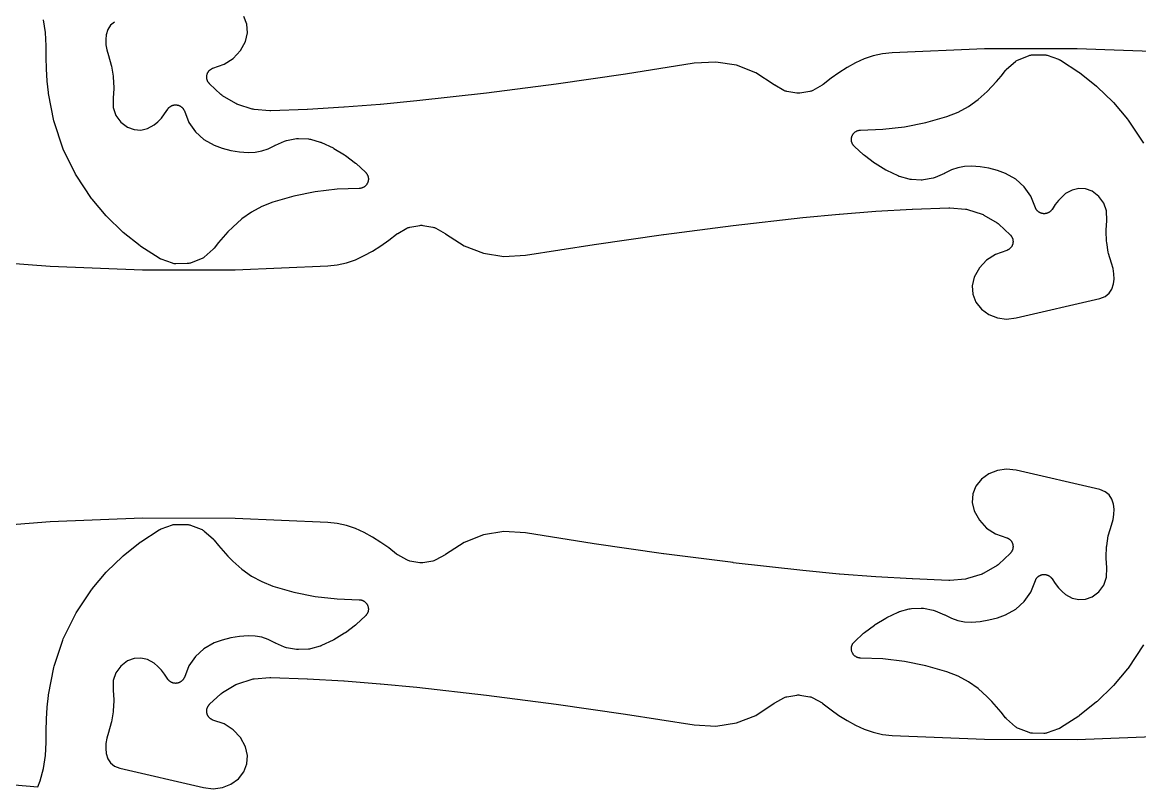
# Model space of a CAD drawing. Header units: metres. Extents: x 0 to 3000, y 0 to 1200.
# Drawn here: x 2252.7 to 2490.6, y 188.2 to 351.4 of the extents above; entities that cross this region are included whole.
import ezdxf

# ---------------------------------------------------------------- set-up
doc = ezdxf.new("R2010")
doc.units = ezdxf.units.M

msp = doc.modelspace()

# ---------------------------------------------------------------- linework, layer by layer
at = {"color": 1}
for points in [[(2497.05, 345.05), (2477.34, 345.81), (2457.61, 345.78), (2437.92, 344.95), (2435.88, 344.72), (2433.92, 344.28), (2432.01, 343.64), (2430.16, 342.79), (2428.38, 341.79), (2426.63, 340.69), (2424.93, 339.51), (2423.26, 338.2), (2423.22, 338.17), (2423.18, 338.14), (2423.14, 338.12), (2423.1, 338.09), (2423.06, 338.06), (2423.02, 338.04), (2421.09, 336.94), (2420.93, 336.87), (2420.77, 336.8), (2420.61, 336.75), (2420.44, 336.71), (2418.32, 336.35), (2418.09, 336.32), (2417.87, 336.32), (2417.64, 336.35), (2415.52, 336.71), (2415.35, 336.75), (2415.18, 336.8), (2415.02, 336.87), (2414.87, 336.94), (2412.94, 338.04), (2412.88, 338.07), (2412.83, 338.11), (2408.91, 340.68), (2404.78, 342.28), (2400.41, 342.97), (2395.82, 342.7), (2381.2, 340.38), (2381.17, 340.38), (2366.41, 338.26), (2366.38, 338.26), (2351.6, 336.37), (2351.57, 336.36), (2336.75, 334.69), (2336.74, 334.69), (2336.72, 334.68), (2329, 333.94), (2328.96, 333.94), (2321.23, 333.34), (2321.19, 333.34), (2313.45, 332.89), (2313.41, 332.89), (2305.67, 332.59), (2305.64, 332.59), (2305.62, 332.59), (2305.54, 332.59), (2305.47, 332.59), (2305.44, 332.6), (2305.42, 332.6), (2302.13, 332.87), (2301.91, 332.9), (2301.69, 332.96), (2298.59, 333.95), (2298.38, 334.03), (2298.18, 334.13), (2295.38, 335.79), (2295.19, 335.91), (2295.02, 336.06), (2292.62, 338.32), (2292.56, 338.38), (2292.5, 338.44), (2292.49, 338.45), (2292.48, 338.47), (2292.43, 338.53), (2292.38, 338.6), (2292.37, 338.61), (2292.36, 338.62), (2292.32, 338.69), (2292.27, 338.76), (2292.27, 338.77), (2292.26, 338.78), (2292.22, 338.86), (2292.18, 338.93), (2292.18, 338.95), (2292.17, 338.96), (2292.14, 339.04), (2292.11, 339.11), (2292.1, 339.13), (2292.1, 339.14), (2292.08, 339.22), (2292.05, 339.3), (2292.05, 339.32), (2292.04, 339.33), (2292.03, 339.41), (2292.01, 339.5), (2292.01, 339.51), (2292.01, 339.52), (2292, 339.61), (2292, 339.69), (2292, 339.71), (2292, 339.72), (2292, 339.8), (2292, 339.89), (2292, 339.9), (2292, 339.92), (2292.01, 340), (2292.02, 340.08), (2292.02, 340.1), (2292.02, 340.11), (2292.04, 340.19), (2292.06, 340.28), (2292.06, 340.29), (2292.07, 340.3), (2292.09, 340.38), (2292.12, 340.46), (2292.12, 340.48), (2292.13, 340.49), (2292.16, 340.57), (2292.19, 340.64), (2292.2, 340.66), (2292.21, 340.67), (2292.25, 340.74), (2292.29, 340.82), (2292.29, 340.83), (2292.3, 340.84), (2292.35, 340.91), (2292.4, 340.98), (2292.41, 340.99), (2292.41, 341), (2292.47, 341.07), (2292.52, 341.13), (2292.53, 341.14), (2292.54, 341.15), (2292.6, 341.21), (2292.66, 341.27), (2292.67, 341.28), (2292.68, 341.29), (2292.75, 341.34), (2292.81, 341.39), (2292.83, 341.4), (2292.84, 341.41), (2292.91, 341.45), (2292.98, 341.5), (2292.99, 341.51), (2293, 341.51), (2293.08, 341.55), (2293.15, 341.59), (2293.16, 341.6), (2293.18, 341.6), (2293.26, 341.63), (2293.33, 341.66), (2295.73, 342.5), (2297.62, 343.74), (2299.16, 345.39), (2300.26, 347.37), (2300.69, 349.2), (2300.56, 351), (2299.91, 352.68)], [(2272.36, 351.47), (2271.53, 350.8), (2270.93, 349.92), (2270.58, 348.79), (2270.49, 347.77), (2270.53, 346.65), (2270.7, 345.55), (2271.05, 344.35), (2271.65, 342.29), (2271.7, 342.07), (2272.06, 339.95), (2272.08, 339.72), (2272.19, 337.58), (2272.19, 337.35), (2272.05, 335.3), (2272.1, 333.27), (2272.67, 331.6), (2273.7, 330.17), (2275.16, 329.08), (2276.55, 328.57), (2278, 328.49), (2279.41, 328.81), (2280.79, 329.58), (2281.57, 330.24), (2282.34, 331.04), (2283.03, 331.91), (2283.69, 332.93), (2283.71, 332.96), (2283.72, 332.98), (2283.76, 333.04), (2283.8, 333.09), (2283.82, 333.11), (2283.84, 333.14), (2283.89, 333.19), (2283.93, 333.24), (2283.95, 333.26), (2283.97, 333.28), (2284.03, 333.33), (2284.08, 333.37), (2284.1, 333.39), (2284.12, 333.41), (2284.18, 333.45), (2284.23, 333.49), (2284.26, 333.51), (2284.28, 333.53), (2284.34, 333.56), (2284.4, 333.6), (2284.42, 333.61), (2284.45, 333.63), (2284.51, 333.65), (2284.57, 333.68), (2284.6, 333.69), (2284.63, 333.71), (2284.69, 333.73), (2284.76, 333.75), (2284.79, 333.76), (2284.81, 333.77), (2284.88, 333.79), (2284.95, 333.8), (2284.98, 333.81), (2285, 333.82), (2285.07, 333.83), (2285.14, 333.84), (2285.17, 333.84), (2285.2, 333.84), (2285.27, 333.84), (2285.34, 333.85), (2285.37, 333.85), (2285.4, 333.85), (2285.46, 333.85), (2285.53, 333.84), (2285.56, 333.84), (2285.59, 333.84), (2285.66, 333.83), (2285.73, 333.82), (2285.76, 333.81), (2285.78, 333.81), (2285.85, 333.79), (2285.92, 333.77), (2285.95, 333.76), (2285.97, 333.76), (2286.04, 333.73), (2286.11, 333.71), (2286.13, 333.7), (2286.16, 333.69), (2286.22, 333.66), (2286.28, 333.63), (2286.31, 333.61), (2286.33, 333.6), (2286.39, 333.57), (2286.45, 333.53), (2286.48, 333.51), (2286.5, 333.5), (2286.56, 333.46), (2286.61, 333.42), (2286.64, 333.4), (2286.66, 333.38), (2286.71, 333.33), (2286.76, 333.29), (2286.78, 333.27), (2286.8, 333.25), (2286.85, 333.19), (2286.9, 333.14), (2286.91, 333.12), (2286.93, 333.1), (2286.97, 333.04), (2287.01, 332.99), (2287.03, 332.96), (2287.05, 332.94), (2287.08, 332.88), (2287.12, 332.82), (2287.13, 332.8), (2287.15, 332.77), (2287.17, 332.71), (2287.21, 332.65), (2287.22, 332.62), (2287.23, 332.59), (2288.22, 330.1), (2289.6, 328.12), (2291.39, 326.49), (2293.59, 325.26), (2295.3, 324.64), (2297.12, 324.16), (2298.98, 323.86), (2300.84, 323.73), (2302.32, 323.79), (2303.74, 324.06), (2305.11, 324.52), (2306.53, 325.23), (2306.58, 325.25), (2306.62, 325.27), (2308.57, 326.13), (2308.79, 326.21), (2309.01, 326.27), (2311.08, 326.66), (2311.31, 326.69), (2311.54, 326.69), (2313.64, 326.59), (2313.87, 326.57), (2314.1, 326.52), (2316.15, 325.94), (2316.22, 325.91), (2316.28, 325.89), (2316.31, 325.88), (2316.34, 325.87), (2316.4, 325.84), (2316.46, 325.82), (2318.89, 324.67), (2319.06, 324.57), (2321.35, 323.19), (2321.52, 323.07), (2323.65, 321.46), (2323.81, 321.34), (2325.78, 319.51), (2325.78, 319.51), (2325.78, 319.51), (2325.85, 319.44), (2325.91, 319.37), (2325.91, 319.37), (2325.92, 319.37), (2325.98, 319.3), (2326.04, 319.22), (2326.04, 319.22), (2326.04, 319.22), (2326.09, 319.14), (2326.14, 319.06), (2326.14, 319.05), (2326.15, 319.05), (2326.19, 318.97), (2326.23, 318.88), (2326.23, 318.88), (2326.24, 318.88), (2326.27, 318.79), (2326.31, 318.7), (2326.31, 318.7), (2326.31, 318.7), (2326.34, 318.6), (2326.36, 318.51), (2326.36, 318.51), (2326.36, 318.51), (2326.38, 318.41), (2326.4, 318.32), (2326.4, 318.32), (2326.4, 318.31), (2326.41, 318.22), (2326.42, 318.12), (2326.42, 318.12), (2326.42, 318.12), (2326.41, 318.02), (2326.41, 317.93), (2326.41, 317.93), (2326.41, 317.92), (2326.4, 317.83), (2326.39, 317.73), (2326.39, 317.73), (2326.39, 317.73), (2326.37, 317.63), (2326.35, 317.54), (2326.35, 317.54), (2326.35, 317.54), (2326.32, 317.44), (2326.29, 317.35), (2326.29, 317.35), (2326.29, 317.35), (2326.25, 317.26), (2326.22, 317.17), (2326.22, 317.17), (2326.21, 317.17), (2326.17, 317.08), (2326.12, 317), (2326.12, 317), (2326.12, 317), (2326.07, 316.92), (2326.01, 316.84), (2326.01, 316.84), (2326.01, 316.83), (2325.95, 316.76), (2325.89, 316.69), (2325.88, 316.69), (2325.88, 316.68), (2325.81, 316.62), (2325.75, 316.55), (2325.74, 316.55), (2325.74, 316.55), (2325.67, 316.49), (2325.59, 316.43), (2325.59, 316.43), (2325.59, 316.42), (2325.51, 316.37), (2325.43, 316.32), (2325.43, 316.32), (2325.42, 316.32), (2325.34, 316.27), (2325.25, 316.23), (2325.25, 316.23), (2325.25, 316.23), (2325.16, 316.19), (2325.07, 316.16), (2325.07, 316.16), (2325.07, 316.16), (2324.97, 316.13), (2324.88, 316.1), (2324.88, 316.1), (2324.88, 316.1), (2324.78, 316.08), (2324.69, 316.07), (2324.69, 316.07), (2324.68, 316.06), (2324.59, 316.06), (2324.5, 316.05), (2324.49, 316.05), (2324.49, 316.05), (2319.75, 315.88), (2315.12, 315.33), (2310.55, 314.42), (2306.08, 313.15), (2303.71, 312.21), (2301.5, 311.01), (2299.44, 309.56), (2297.53, 307.83), (2296.52, 306.78), (2295.51, 305.67), (2294.54, 304.53), (2293.58, 303.34), (2293.54, 303.29), (2293.49, 303.24), (2293.47, 303.22), (2293.45, 303.2), (2293.4, 303.15), (2293.35, 303.1), (2291.45, 301.42), (2291.31, 301.31), (2291.17, 301.21), (2291.01, 301.12), (2290.84, 301.05), (2288.55, 300.17), (2288.38, 300.11), (2288.21, 300.07), (2288.03, 300.05), (2287.86, 300.04), (2285.4, 300), (2285.22, 300.01), (2285.04, 300.03), (2284.87, 300.06), (2284.69, 300.12), (2282.31, 300.97), (2282.28, 300.99), (2282.24, 301), (2282.19, 301.02), (2282.19, 301.02), (2282.13, 301.05), (2282.1, 301.06), (2282.07, 301.08), (2282.01, 301.11), (2281.95, 301.14), (2281.93, 301.16), (2281.9, 301.18), (2277.99, 303.7), (2277.84, 303.82), (2274.21, 306.7), (2274.06, 306.83), (2270.73, 310.06), (2270.6, 310.2), (2267.6, 313.75), (2267.59, 313.76), (2267.58, 313.78), (2267.53, 313.84), (2267.48, 313.91), (2267.47, 313.92), (2267.46, 313.93), (2264.18, 318.86), (2264.05, 319.09), (2261.46, 324.39), (2261.36, 324.64), (2259.5, 330.23), (2259.43, 330.48), (2258.32, 336.3), (2258.31, 336.38), (2258.3, 336.46), (2258.04, 338.9), (2258.03, 338.97), (2257.86, 341.42), (2257.86, 341.49), (2257.78, 343.94), (2257.78, 344.01), (2257.78, 346.42), (2257.67, 349.25), (2257.26, 351.97)], [(2238.94, 301.02), (2258.63, 299.48), (2278.35, 298.72), (2298.08, 298.75), (2317.77, 299.57), (2319.8, 299.8), (2321.76, 300.24), (2323.67, 300.88), (2325.52, 301.74), (2327.31, 302.73), (2329.06, 303.83), (2330.75, 305.02), (2332.42, 306.32), (2332.46, 306.35), (2332.5, 306.38), (2332.54, 306.41), (2332.58, 306.44), (2332.62, 306.46), (2332.67, 306.49), (2334.59, 307.58), (2334.75, 307.66), (2334.91, 307.72), (2335.07, 307.77), (2335.24, 307.81), (2337.37, 308.17), (2337.59, 308.2), (2337.82, 308.2), (2338.04, 308.17), (2340.17, 307.81), (2340.33, 307.77), (2340.5, 307.72), (2340.66, 307.66), (2340.81, 307.58), (2342.74, 306.49), (2342.8, 306.45), (2342.86, 306.42), (2346.78, 303.84), (2350.9, 302.25), (2355.27, 301.56), (2359.86, 301.82), (2374.48, 304.14), (2374.51, 304.14), (2389.27, 306.26), (2389.3, 306.26), (2404.09, 308.16), (2404.12, 308.16), (2418.93, 309.84), (2418.95, 309.84), (2418.96, 309.84), (2426.68, 310.58), (2426.72, 310.59), (2434.45, 311.18), (2434.49, 311.18), (2442.23, 311.63), (2442.27, 311.63), (2450.02, 311.93), (2450.04, 311.93), (2450.07, 311.93), (2450.14, 311.93), (2450.21, 311.93), (2450.24, 311.93), (2450.26, 311.93), (2453.55, 311.65), (2453.77, 311.62), (2453.99, 311.56), (2457.09, 310.57), (2457.3, 310.49), (2457.5, 310.39), (2460.31, 308.74), (2460.49, 308.61), (2460.67, 308.47), (2463.06, 306.2), (2463.12, 306.14), (2463.18, 306.08), (2463.19, 306.07), (2463.2, 306.06), (2463.25, 305.99), (2463.3, 305.93), (2463.31, 305.92), (2463.32, 305.9), (2463.36, 305.83), (2463.41, 305.76), (2463.42, 305.75), (2463.43, 305.74), (2463.46, 305.66), (2463.5, 305.59), (2463.51, 305.58), (2463.51, 305.56), (2463.54, 305.49), (2463.58, 305.41), (2463.58, 305.39), (2463.59, 305.38), (2463.61, 305.3), (2463.63, 305.22), (2463.63, 305.21), (2463.64, 305.19), (2463.65, 305.11), (2463.67, 305.03), (2463.67, 305.01), (2463.67, 305), (2463.68, 304.92), (2463.69, 304.83), (2463.69, 304.82), (2463.69, 304.8), (2463.69, 304.72), (2463.69, 304.64), (2463.68, 304.62), (2463.68, 304.61), (2463.67, 304.52), (2463.66, 304.44), (2463.66, 304.43), (2463.66, 304.41), (2463.64, 304.33), (2463.63, 304.25), (2463.62, 304.23), (2463.62, 304.22), (2463.59, 304.14), (2463.57, 304.06), (2463.56, 304.05), (2463.56, 304.03), (2463.52, 303.96), (2463.49, 303.88), (2463.48, 303.87), (2463.48, 303.85), (2463.44, 303.78), (2463.4, 303.71), (2463.39, 303.7), (2463.38, 303.68), (2463.33, 303.61), (2463.29, 303.55), (2463.28, 303.53), (2463.27, 303.52), (2463.21, 303.46), (2463.16, 303.39), (2463.15, 303.38), (2463.14, 303.37), (2463.08, 303.32), (2463.02, 303.26), (2463.01, 303.25), (2463, 303.24), (2462.93, 303.19), (2462.87, 303.13), (2462.86, 303.13), (2462.85, 303.12), (2462.78, 303.07), (2462.71, 303.03), (2462.69, 303.02), (2462.68, 303.01), (2462.61, 302.97), (2462.53, 302.93), (2462.52, 302.93), (2462.5, 302.92), (2462.43, 302.89), (2462.35, 302.86), (2459.95, 302.02), (2458.06, 300.78), (2456.52, 299.13), (2455.42, 297.15), (2454.99, 295.32), (2455.12, 293.52), (2455.77, 291.84), (2456.95, 290.37), (2458.54, 289.23), (2460.36, 288.51), (2462.29, 288.24), (2464.39, 288.47), (2482.17, 292.59), (2483.32, 293.05), (2484.15, 293.72), (2484.75, 294.6), (2485.1, 295.73), (2485.2, 296.76), (2485.16, 297.87), (2484.98, 298.98), (2484.64, 300.17), (2484.04, 302.23), (2483.98, 302.46), (2483.63, 304.57), (2483.6, 304.8), (2483.49, 306.94), (2483.5, 307.18), (2483.63, 309.23), (2483.58, 311.25), (2483.01, 312.92), (2481.98, 314.36), (2480.52, 315.45), (2479.13, 315.95), (2477.69, 316.04), (2476.27, 315.72), (2474.89, 314.94), (2474.12, 314.28), (2473.34, 313.48), (2472.65, 312.61), (2471.99, 311.59), (2471.98, 311.57), (2471.96, 311.54), (2471.92, 311.49), (2471.88, 311.43), (2471.86, 311.41), (2471.84, 311.39), (2471.8, 311.34), (2471.75, 311.28), (2471.73, 311.26), (2471.71, 311.24), (2471.66, 311.2), (2471.61, 311.15), (2471.58, 311.13), (2471.56, 311.11), (2471.51, 311.07), (2471.45, 311.03), (2471.43, 311.01), (2471.4, 311), (2471.34, 310.96), (2471.28, 310.93), (2471.26, 310.91), (2471.23, 310.9), (2471.17, 310.87), (2471.11, 310.84), (2471.08, 310.83), (2471.06, 310.82), (2470.99, 310.79), (2470.92, 310.77), (2470.9, 310.76), (2470.87, 310.75), (2470.8, 310.74), (2470.74, 310.72), (2470.71, 310.71), (2470.68, 310.71), (2470.61, 310.7), (2470.54, 310.69), (2470.51, 310.69), (2470.48, 310.68), (2470.41, 310.68), (2470.35, 310.67), (2470.32, 310.68), (2470.29, 310.67), (2470.22, 310.68), (2470.15, 310.68), (2470.12, 310.68), (2470.09, 310.69), (2470.02, 310.7), (2469.95, 310.71), (2469.93, 310.71), (2469.9, 310.72), (2469.83, 310.74), (2469.76, 310.75), (2469.74, 310.76), (2469.71, 310.77), (2469.64, 310.79), (2469.58, 310.81), (2469.55, 310.83), (2469.52, 310.84), (2469.46, 310.87), (2469.4, 310.9), (2469.37, 310.91), (2469.35, 310.92), (2469.29, 310.96), (2469.23, 310.99), (2469.21, 311.01), (2469.18, 311.03), (2469.13, 311.07), (2469.07, 311.11), (2469.05, 311.13), (2469.02, 311.14), (2468.97, 311.19), (2468.92, 311.24), (2468.9, 311.26), (2468.88, 311.28), (2468.84, 311.33), (2468.79, 311.38), (2468.77, 311.4), (2468.75, 311.42), (2468.71, 311.48), (2468.67, 311.54), (2468.65, 311.56), (2468.64, 311.58), (2468.6, 311.64), (2468.56, 311.7), (2468.55, 311.73), (2468.54, 311.75), (2468.51, 311.82), (2468.48, 311.88), (2468.47, 311.91), (2468.46, 311.93), (2467.46, 314.42), (2466.08, 316.41), (2464.29, 318.03), (2462.09, 319.26), (2460.38, 319.88), (2458.56, 320.36), (2456.7, 320.67), (2454.84, 320.8), (2453.37, 320.73), (2451.95, 320.47), (2450.57, 320.01), (2449.15, 319.29), (2449.11, 319.28), (2449.06, 319.25), (2447.11, 318.39), (2446.9, 318.31), (2446.67, 318.25), (2444.6, 317.87), (2444.37, 317.84), (2444.14, 317.84), (2442.04, 317.93), (2441.81, 317.95), (2441.58, 318.01), (2439.53, 318.59), (2439.47, 318.61), (2439.4, 318.63), (2439.37, 318.64), (2439.34, 318.65), (2439.28, 318.68), (2439.22, 318.71), (2436.8, 319.86), (2436.62, 319.95), (2434.33, 321.34), (2434.17, 321.45), (2432.03, 323.06), (2431.88, 323.19), (2429.91, 325.01), (2429.91, 325.01), (2429.9, 325.01), (2429.84, 325.08), (2429.77, 325.15), (2429.77, 325.15), (2429.77, 325.15), (2429.71, 325.23), (2429.65, 325.3), (2429.65, 325.3), (2429.64, 325.31), (2429.59, 325.39), (2429.54, 325.47), (2429.54, 325.47), (2429.54, 325.47), (2429.49, 325.56), (2429.45, 325.64), (2429.45, 325.64), (2429.45, 325.65), (2429.41, 325.73), (2429.38, 325.82), (2429.38, 325.83), (2429.37, 325.83), (2429.35, 325.92), (2429.32, 326.01), (2429.32, 326.01), (2429.32, 326.02), (2429.3, 326.11), (2429.28, 326.2), (2429.28, 326.21), (2429.28, 326.21), (2429.28, 326.3), (2429.27, 326.4), (2429.27, 326.4), (2429.27, 326.41), (2429.27, 326.5), (2429.27, 326.6), (2429.27, 326.6), (2429.27, 326.6), (2429.28, 326.7), (2429.29, 326.79), (2429.29, 326.79), (2429.29, 326.8), (2429.31, 326.89), (2429.33, 326.98), (2429.33, 326.99), (2429.33, 326.99), (2429.36, 327.08), (2429.39, 327.17), (2429.39, 327.17), (2429.39, 327.18), (2429.43, 327.26), (2429.47, 327.35), (2429.47, 327.35), (2429.47, 327.36), (2429.52, 327.44), (2429.56, 327.52), (2429.56, 327.53), (2429.56, 327.53), (2429.62, 327.61), (2429.67, 327.68), (2429.67, 327.69), (2429.68, 327.69), (2429.74, 327.76), (2429.8, 327.84), (2429.8, 327.84), (2429.8, 327.84), (2429.87, 327.91), (2429.94, 327.97), (2429.94, 327.97), (2429.94, 327.98), (2430.02, 328.04), (2430.09, 328.1), (2430.09, 328.1), (2430.1, 328.1), (2430.18, 328.15), (2430.26, 328.2), (2430.26, 328.2), (2430.26, 328.21), (2430.34, 328.25), (2430.43, 328.29), (2430.43, 328.29), (2430.43, 328.3), (2430.52, 328.33), (2430.61, 328.37), (2430.61, 328.37), (2430.62, 328.37), (2430.71, 328.4), (2430.8, 328.42), (2430.8, 328.42), (2430.81, 328.42), (2430.9, 328.44), (2430.99, 328.46), (2431, 328.46), (2431, 328.46), (2431.09, 328.47), (2431.19, 328.48), (2431.19, 328.48), (2431.19, 328.48), (2435.94, 328.65), (2440.56, 329.19), (2445.13, 330.1), (2449.6, 331.38), (2451.97, 332.32), (2454.19, 333.52), (2456.24, 334.97), (2458.16, 336.69), (2459.16, 337.74), (2460.17, 338.85), (2461.14, 339.99), (2462.1, 341.18), (2462.15, 341.23), (2462.19, 341.28), (2462.21, 341.3), (2462.23, 341.33), (2462.28, 341.37), (2462.33, 341.42), (2464.23, 343.1), (2464.37, 343.22), (2464.52, 343.32), (2464.67, 343.4), (2464.84, 343.47), (2467.14, 344.36), (2467.3, 344.41), (2467.47, 344.45), (2467.65, 344.48), (2467.82, 344.49), (2470.28, 344.52), (2470.46, 344.52), (2470.64, 344.5), (2470.82, 344.46), (2470.99, 344.41), (2473.38, 343.55), (2473.41, 343.54), (2473.44, 343.53), (2473.5, 343.5), (2473.5, 343.5), (2473.56, 343.48), (2473.59, 343.46), (2473.62, 343.45), (2473.67, 343.41), (2473.73, 343.38), (2473.76, 343.37), (2473.79, 343.35), (2477.69, 340.82), (2477.85, 340.71), (2481.47, 337.82), (2481.62, 337.69), (2484.95, 334.46), (2485.08, 334.32), (2488.08, 330.77), (2488.09, 330.76), (2488.11, 330.75), (2488.15, 330.68), (2488.2, 330.62), (2488.21, 330.6), (2488.22, 330.59), (2491.5, 325.66)], [(2491.5, 218.86), (2488.22, 213.93), (2488.21, 213.92), (2488.2, 213.91), (2488.15, 213.84), (2488.11, 213.78), (2488.09, 213.76), (2488.08, 213.75), (2485.08, 210.2), (2484.95, 210.06), (2481.62, 206.83), (2481.47, 206.7), (2477.85, 203.82), (2477.69, 203.7), (2473.79, 201.18), (2473.76, 201.16), (2473.73, 201.14), (2473.67, 201.11), (2473.62, 201.08), (2473.59, 201.06), (2473.56, 201.05), (2473.5, 201.02), (2473.44, 201), (2473.41, 200.99), (2473.38, 200.97), (2470.99, 200.12), (2470.82, 200.06), (2470.64, 200.03), (2470.46, 200.01), (2470.28, 200), (2467.82, 200.04), (2467.65, 200.05), (2467.47, 200.07), (2467.3, 200.11), (2467.14, 200.17), (2464.84, 201.05), (2464.67, 201.12), (2464.52, 201.21), (2464.37, 201.31), (2464.23, 201.42), (2462.33, 203.1), (2462.28, 203.15), (2462.23, 203.2), (2462.21, 203.22), (2462.19, 203.24), (2462.15, 203.29), (2462.1, 203.34), (2461.14, 204.53), (2460.17, 205.67), (2459.16, 206.78), (2458.16, 207.83), (2456.24, 209.56), (2454.19, 211.01), (2451.97, 212.21), (2449.6, 213.15), (2445.13, 214.42), (2440.56, 215.33), (2435.94, 215.88), (2431.19, 216.05), (2431.19, 216.05), (2431.19, 216.05), (2431.09, 216.06), (2431, 216.06), (2431, 216.07), (2430.99, 216.07), (2430.9, 216.08), (2430.81, 216.1), (2430.8, 216.1), (2430.8, 216.1), (2430.71, 216.13), (2430.62, 216.16), (2430.61, 216.16), (2430.61, 216.16), (2430.52, 216.19), (2430.43, 216.23), (2430.43, 216.23), (2430.43, 216.23), (2430.34, 216.27), (2430.26, 216.32), (2430.26, 216.32), (2430.26, 216.32), (2430.18, 216.37), (2430.1, 216.42), (2430.09, 216.43), (2430.09, 216.43), (2430.02, 216.49), (2429.94, 216.55), (2429.94, 216.55), (2429.94, 216.55), (2429.87, 216.62), (2429.8, 216.68), (2429.8, 216.69), (2429.8, 216.69), (2429.74, 216.76), (2429.68, 216.83), (2429.67, 216.84), (2429.67, 216.84), (2429.62, 216.92), (2429.56, 217), (2429.56, 217), (2429.56, 217), (2429.52, 217.08), (2429.47, 217.17), (2429.47, 217.17), (2429.47, 217.17), (2429.43, 217.26), (2429.39, 217.35), (2429.39, 217.35), (2429.39, 217.35), (2429.36, 217.44), (2429.33, 217.54), (2429.33, 217.54), (2429.33, 217.54), (2429.31, 217.63), (2429.29, 217.73), (2429.29, 217.73), (2429.29, 217.73), (2429.28, 217.83), (2429.27, 217.92), (2429.27, 217.93), (2429.27, 217.93), (2429.27, 218.02), (2429.27, 218.12), (2429.27, 218.12), (2429.27, 218.12), (2429.28, 218.22), (2429.28, 218.31), (2429.28, 218.32), (2429.28, 218.32), (2429.3, 218.41), (2429.32, 218.51), (2429.32, 218.51), (2429.32, 218.51), (2429.35, 218.6), (2429.37, 218.7), (2429.38, 218.7), (2429.38, 218.7), (2429.41, 218.79), (2429.45, 218.88), (2429.45, 218.88), (2429.45, 218.88), (2429.49, 218.97), (2429.54, 219.05), (2429.54, 219.05), (2429.54, 219.06), (2429.59, 219.14), (2429.64, 219.22), (2429.65, 219.22), (2429.65, 219.22), (2429.71, 219.3), (2429.77, 219.37), (2429.77, 219.37), (2429.77, 219.37), (2429.84, 219.44), (2429.9, 219.51), (2429.91, 219.51), (2429.91, 219.51), (2431.88, 221.34), (2432.03, 221.46), (2434.17, 223.07), (2434.33, 223.19), (2436.62, 224.57), (2436.8, 224.67), (2439.22, 225.82), (2439.28, 225.84), (2439.34, 225.87), (2439.37, 225.88), (2439.4, 225.89), (2439.47, 225.91), (2439.53, 225.94), (2441.58, 226.52), (2441.81, 226.57), (2442.04, 226.59), (2444.14, 226.69), (2444.37, 226.69), (2444.6, 226.66), (2446.67, 226.27), (2446.9, 226.21), (2447.11, 226.13), (2449.06, 225.27), (2449.11, 225.25), (2449.15, 225.23), (2450.57, 224.52), (2451.95, 224.06), (2453.37, 223.79), (2454.84, 223.73), (2456.7, 223.86), (2458.56, 224.16), (2460.38, 224.64), (2462.09, 225.26), (2464.29, 226.49), (2466.08, 228.12), (2467.46, 230.1), (2468.46, 232.59), (2468.47, 232.62), (2468.48, 232.65), (2468.51, 232.71), (2468.54, 232.77), (2468.55, 232.8), (2468.56, 232.82), (2468.6, 232.88), (2468.64, 232.94), (2468.65, 232.96), (2468.67, 232.99), (2468.71, 233.04), (2468.75, 233.1), (2468.77, 233.12), (2468.79, 233.14), (2468.84, 233.19), (2468.88, 233.25), (2468.9, 233.27), (2468.92, 233.29), (2468.97, 233.33), (2469.02, 233.38), (2469.05, 233.4), (2469.07, 233.42), (2469.13, 233.46), (2469.18, 233.5), (2469.21, 233.51), (2469.23, 233.53), (2469.29, 233.57), (2469.35, 233.6), (2469.37, 233.61), (2469.4, 233.63), (2469.46, 233.66), (2469.52, 233.69), (2469.55, 233.7), (2469.58, 233.71), (2469.64, 233.73), (2469.71, 233.76), (2469.74, 233.76), (2469.76, 233.77), (2469.83, 233.79), (2469.9, 233.81), (2469.93, 233.81), (2469.95, 233.82), (2470.02, 233.83), (2470.09, 233.84), (2470.12, 233.84), (2470.15, 233.84), (2470.22, 233.85), (2470.29, 233.85), (2470.32, 233.85), (2470.35, 233.85), (2470.41, 233.84), (2470.48, 233.84), (2470.51, 233.84), (2470.54, 233.84), (2470.61, 233.83), (2470.68, 233.82), (2470.71, 233.81), (2470.74, 233.8), (2470.8, 233.79), (2470.87, 233.77), (2470.9, 233.76), (2470.92, 233.75), (2470.99, 233.73), (2471.06, 233.71), (2471.08, 233.69), (2471.11, 233.68), (2471.17, 233.65), (2471.23, 233.63), (2471.26, 233.61), (2471.28, 233.6), (2471.34, 233.56), (2471.4, 233.53), (2471.43, 233.51), (2471.45, 233.49), (2471.51, 233.45), (2471.56, 233.41), (2471.58, 233.39), (2471.61, 233.37), (2471.66, 233.33), (2471.71, 233.28), (2471.73, 233.26), (2471.75, 233.24), (2471.8, 233.19), (2471.84, 233.14), (2471.86, 233.11), (2471.88, 233.09), (2471.92, 233.04), (2471.96, 232.98), (2471.98, 232.96), (2471.99, 232.93), (2472.65, 231.91), (2473.34, 231.04), (2474.12, 230.24), (2474.89, 229.58), (2476.27, 228.81), (2477.69, 228.49), (2479.13, 228.57), (2480.52, 229.08), (2481.98, 230.17), (2483.01, 231.6), (2483.58, 233.27), (2483.63, 235.3), (2483.5, 237.35), (2483.49, 237.58), (2483.6, 239.72), (2483.63, 239.95), (2483.98, 242.07), (2484.04, 242.29), (2484.64, 244.35), (2484.98, 245.55), (2485.16, 246.65), (2485.2, 247.77), (2485.1, 248.79), (2484.75, 249.92), (2484.15, 250.8), (2483.32, 251.47), (2482.17, 251.93), (2464.39, 256.06), (2462.29, 256.28), (2460.36, 256.01), (2458.54, 255.29), (2456.95, 254.15), (2455.77, 252.68), (2455.12, 251), (2454.99, 249.2), (2455.42, 247.37), (2456.52, 245.39), (2458.06, 243.74), (2459.95, 242.5), (2462.35, 241.66), (2462.43, 241.63), (2462.5, 241.6), (2462.52, 241.6), (2462.53, 241.59), (2462.61, 241.55), (2462.68, 241.51), (2462.69, 241.51), (2462.71, 241.5), (2462.78, 241.45), (2462.85, 241.41), (2462.86, 241.4), (2462.87, 241.39), (2462.93, 241.34), (2463, 241.29), (2463.01, 241.28), (2463.02, 241.27), (2463.08, 241.21), (2463.14, 241.15), (2463.15, 241.14), (2463.16, 241.13), (2463.21, 241.07), (2463.27, 241), (2463.28, 240.99), (2463.29, 240.98), (2463.33, 240.91), (2463.38, 240.84), (2463.39, 240.83), (2463.4, 240.82), (2463.44, 240.74), (2463.48, 240.67), (2463.48, 240.66), (2463.49, 240.64), (2463.52, 240.57), (2463.56, 240.49), (2463.56, 240.48), (2463.57, 240.46), (2463.59, 240.38), (2463.62, 240.3), (2463.62, 240.29), (2463.63, 240.28), (2463.64, 240.19), (2463.66, 240.11), (2463.66, 240.1), (2463.66, 240.08), (2463.67, 240), (2463.68, 239.92), (2463.68, 239.9), (2463.69, 239.89), (2463.69, 239.8), (2463.69, 239.72), (2463.69, 239.71), (2463.69, 239.69), (2463.68, 239.61), (2463.67, 239.52), (2463.67, 239.51), (2463.67, 239.5), (2463.65, 239.41), (2463.64, 239.33), (2463.63, 239.32), (2463.63, 239.3), (2463.61, 239.22), (2463.59, 239.14), (2463.58, 239.13), (2463.58, 239.11), (2463.54, 239.04), (2463.51, 238.96), (2463.51, 238.95), (2463.5, 238.93), (2463.46, 238.86), (2463.43, 238.78), (2463.42, 238.77), (2463.41, 238.76), (2463.36, 238.69), (2463.32, 238.62), (2463.31, 238.61), (2463.3, 238.6), (2463.25, 238.53), (2463.2, 238.47), (2463.19, 238.45), (2463.18, 238.44), (2463.12, 238.38), (2463.06, 238.32), (2460.67, 236.06), (2460.49, 235.91), (2460.31, 235.79), (2457.5, 234.13), (2457.3, 234.03), (2457.09, 233.95), (2453.99, 232.96), (2453.77, 232.9), (2453.55, 232.87), (2450.26, 232.6), (2450.24, 232.6), (2450.21, 232.59), (2450.14, 232.59), (2450.07, 232.59), (2450.04, 232.59), (2450.02, 232.59), (2442.27, 232.89), (2442.23, 232.89), (2434.49, 233.34), (2434.45, 233.34), (2426.72, 233.94), (2426.68, 233.94), (2418.96, 234.68), (2418.95, 234.69), (2418.93, 234.69), (2404.12, 236.36), (2404.09, 236.37), (2389.3, 238.26), (2389.27, 238.26), (2374.51, 240.38), (2374.48, 240.38), (2359.86, 242.7), (2355.27, 242.97), (2350.9, 242.28), (2346.78, 240.68), (2342.86, 238.11), (2342.8, 238.07), (2342.74, 238.04), (2340.81, 236.94), (2340.66, 236.87), (2340.5, 236.8), (2340.33, 236.75), (2340.17, 236.71), (2338.04, 236.35), (2337.82, 236.32), (2337.59, 236.32), (2337.37, 236.35), (2335.24, 236.71), (2335.07, 236.75), (2334.91, 236.8), (2334.75, 236.87), (2334.59, 236.94), (2332.67, 238.04), (2332.62, 238.06), (2332.58, 238.09), (2332.54, 238.12), (2332.5, 238.14), (2332.46, 238.17), (2332.42, 238.2), (2330.75, 239.51), (2329.06, 240.69), (2327.31, 241.79), (2325.52, 242.79), (2323.67, 243.64), (2321.76, 244.28), (2319.8, 244.72), (2317.77, 244.95), (2298.08, 245.78), (2278.35, 245.81), (2258.63, 245.05), (2238.94, 243.5)], [(2216.24, 192.01), (2256.04, 188.61), (2256.55, 189.9), (2257.26, 192.55), (2257.67, 195.27), (2257.78, 198.1), (2257.78, 200.52), (2257.78, 200.59), (2257.86, 203.04), (2257.86, 203.11), (2258.03, 205.55), (2258.04, 205.62), (2258.3, 208.06), (2258.31, 208.14), (2258.32, 208.23), (2259.43, 214.04), (2259.5, 214.3), (2261.36, 219.89), (2261.46, 220.13), (2264.05, 225.43), (2264.18, 225.66), (2267.46, 230.59), (2267.47, 230.6), (2267.48, 230.62), (2267.53, 230.68), (2267.58, 230.75), (2267.59, 230.76), (2267.6, 230.77), (2270.6, 234.32), (2270.73, 234.46), (2274.06, 237.69), (2274.21, 237.82), (2277.84, 240.71), (2277.99, 240.82), (2281.9, 243.35), (2281.93, 243.37), (2281.95, 243.38), (2282.01, 243.41), (2282.07, 243.45), (2282.1, 243.46), (2282.13, 243.48), (2282.19, 243.5), (2282.24, 243.53), (2282.28, 243.54), (2282.31, 243.55), (2284.69, 244.41), (2284.87, 244.46), (2285.04, 244.5), (2285.22, 244.52), (2285.4, 244.52), (2287.86, 244.49), (2288.03, 244.48), (2288.21, 244.45), (2288.38, 244.41), (2288.55, 244.36), (2290.84, 243.47), (2291.01, 243.4), (2291.17, 243.32), (2291.31, 243.22), (2291.45, 243.1), (2293.35, 241.42), (2293.4, 241.37), (2293.45, 241.33), (2293.47, 241.3), (2293.49, 241.28), (2293.54, 241.23), (2293.58, 241.18), (2294.54, 239.99), (2295.51, 238.85), (2296.52, 237.74), (2297.53, 236.69), (2299.44, 234.97), (2301.5, 233.52), (2303.71, 232.32), (2306.08, 231.38), (2310.55, 230.1), (2315.12, 229.19), (2319.75, 228.65), (2324.49, 228.48), (2324.49, 228.48), (2324.5, 228.48), (2324.59, 228.47), (2324.68, 228.46), (2324.69, 228.46), (2324.69, 228.46), (2324.78, 228.44), (2324.88, 228.42), (2324.88, 228.42), (2324.88, 228.42), (2324.97, 228.4), (2325.07, 228.37), (2325.07, 228.37), (2325.07, 228.37), (2325.16, 228.33), (2325.25, 228.3), (2325.25, 228.29), (2325.25, 228.29), (2325.34, 228.25), (2325.42, 228.21), (2325.43, 228.2), (2325.43, 228.2), (2325.51, 228.15), (2325.59, 228.1), (2325.59, 228.1), (2325.59, 228.1), (2325.67, 228.04), (2325.74, 227.98), (2325.74, 227.97), (2325.75, 227.97), (2325.81, 227.91), (2325.88, 227.84), (2325.88, 227.84), (2325.89, 227.84), (2325.95, 227.76), (2326.01, 227.69), (2326.01, 227.69), (2326.01, 227.68), (2326.07, 227.61), (2326.12, 227.53), (2326.12, 227.53), (2326.12, 227.52), (2326.17, 227.44), (2326.21, 227.36), (2326.22, 227.35), (2326.22, 227.35), (2326.25, 227.26), (2326.29, 227.18), (2326.29, 227.17), (2326.29, 227.17), (2326.32, 227.08), (2326.35, 226.99), (2326.35, 226.99), (2326.35, 226.98), (2326.37, 226.89), (2326.39, 226.8), (2326.39, 226.79), (2326.39, 226.79), (2326.4, 226.7), (2326.41, 226.6), (2326.41, 226.6), (2326.41, 226.6), (2326.41, 226.5), (2326.42, 226.41), (2326.42, 226.4), (2326.42, 226.4), (2326.41, 226.3), (2326.4, 226.21), (2326.4, 226.21), (2326.4, 226.2), (2326.38, 226.11), (2326.36, 226.02), (2326.36, 226.01), (2326.36, 226.01), (2326.34, 225.92), (2326.31, 225.83), (2326.31, 225.83), (2326.31, 225.82), (2326.27, 225.73), (2326.24, 225.65), (2326.23, 225.64), (2326.23, 225.64), (2326.19, 225.56), (2326.15, 225.47), (2326.14, 225.47), (2326.14, 225.47), (2326.09, 225.39), (2326.04, 225.31), (2326.04, 225.3), (2326.04, 225.3), (2325.98, 225.23), (2325.92, 225.15), (2325.91, 225.15), (2325.91, 225.15), (2325.85, 225.08), (2325.78, 225.01), (2325.78, 225.01), (2325.78, 225.01), (2323.81, 223.19), (2323.65, 223.06), (2321.52, 221.45), (2321.35, 221.34), (2319.06, 219.95), (2318.89, 219.86), (2316.46, 218.71), (2316.4, 218.68), (2316.34, 218.65), (2316.31, 218.64), (2316.28, 218.63), (2316.22, 218.61), (2316.15, 218.59), (2314.1, 218.01), (2313.87, 217.95), (2313.64, 217.93), (2311.54, 217.84), (2311.31, 217.84), (2311.08, 217.87), (2309.01, 218.25), (2308.79, 218.31), (2308.57, 218.39), (2306.62, 219.25), (2306.58, 219.28), (2306.53, 219.29), (2305.11, 220.01), (2303.74, 220.47), (2302.32, 220.73), (2300.84, 220.8), (2298.98, 220.67), (2297.12, 220.36), (2295.3, 219.88), (2293.59, 219.26), (2291.39, 218.03), (2289.6, 216.41), (2288.22, 214.42), (2287.23, 211.93), (2287.22, 211.91), (2287.21, 211.88), (2287.17, 211.82), (2287.15, 211.75), (2287.13, 211.73), (2287.12, 211.7), (2287.08, 211.64), (2287.05, 211.58), (2287.03, 211.56), (2287.01, 211.54), (2286.97, 211.48), (2286.93, 211.42), (2286.91, 211.4), (2286.9, 211.38), (2286.85, 211.33), (2286.8, 211.28), (2286.78, 211.26), (2286.76, 211.24), (2286.71, 211.19), (2286.66, 211.14), (2286.64, 211.13), (2286.61, 211.11), (2286.56, 211.07), (2286.5, 211.03), (2286.48, 211.01), (2286.45, 210.99), (2286.39, 210.96), (2286.33, 210.92), (2286.31, 210.91), (2286.28, 210.9), (2286.22, 210.87), (2286.16, 210.84), (2286.13, 210.83), (2286.11, 210.81), (2286.04, 210.79), (2285.97, 210.77), (2285.95, 210.76), (2285.92, 210.75), (2285.85, 210.74), (2285.78, 210.72), (2285.76, 210.71), (2285.73, 210.71), (2285.66, 210.7), (2285.59, 210.69), (2285.56, 210.68), (2285.53, 210.68), (2285.46, 210.68), (2285.4, 210.67), (2285.37, 210.68), (2285.34, 210.67), (2285.27, 210.68), (2285.2, 210.68), (2285.17, 210.69), (2285.14, 210.69), (2285.07, 210.7), (2285, 210.71), (2284.98, 210.71), (2284.95, 210.72), (2284.88, 210.74), (2284.81, 210.75), (2284.79, 210.76), (2284.76, 210.77), (2284.69, 210.79), (2284.63, 210.82), (2284.6, 210.83), (2284.57, 210.84), (2284.51, 210.87), (2284.45, 210.9), (2284.42, 210.91), (2284.4, 210.93), (2284.34, 210.96), (2284.28, 211), (2284.26, 211.01), (2284.23, 211.03), (2284.18, 211.07), (2284.12, 211.11), (2284.1, 211.13), (2284.08, 211.15), (2284.03, 211.2), (2283.97, 211.24), (2283.95, 211.26), (2283.93, 211.28), (2283.89, 211.34), (2283.84, 211.39), (2283.82, 211.41), (2283.8, 211.43), (2283.76, 211.49), (2283.72, 211.54), (2283.71, 211.57), (2283.69, 211.59), (2283.03, 212.61), (2282.34, 213.48), (2281.57, 214.28), (2280.79, 214.94), (2279.41, 215.72), (2278, 216.04), (2276.55, 215.95), (2275.16, 215.45), (2273.7, 214.36), (2272.67, 212.92), (2272.1, 211.25), (2272.05, 209.23), (2272.19, 207.18), (2272.19, 206.94), (2272.08, 204.8), (2272.06, 204.57), (2271.7, 202.46), (2271.65, 202.23), (2271.05, 200.17), (2270.7, 198.98), (2270.53, 197.87), (2270.49, 196.76), (2270.58, 195.73), (2270.93, 194.6), (2271.53, 193.72), (2272.36, 193.05), (2273.52, 192.59), (2291.29, 188.47), (2293.39, 188.24), (2295.33, 188.51), (2297.14, 189.23), (2298.74, 190.37), (2299.91, 191.84), (2300.56, 193.52), (2300.69, 195.32), (2300.26, 197.15), (2299.16, 199.13), (2297.62, 200.78), (2295.73, 202.02), (2293.33, 202.86), (2293.26, 202.89), (2293.18, 202.92), (2293.16, 202.93), (2293.15, 202.93), (2293.08, 202.97), (2293, 203.01), (2292.99, 203.02), (2292.98, 203.03), (2292.91, 203.07), (2292.84, 203.12), (2292.83, 203.13), (2292.81, 203.13), (2292.75, 203.19), (2292.68, 203.24), (2292.67, 203.25), (2292.66, 203.26), (2292.6, 203.32), (2292.54, 203.37), (2292.53, 203.38), (2292.52, 203.39), (2292.47, 203.46), (2292.41, 203.52), (2292.41, 203.53), (2292.4, 203.55), (2292.35, 203.61), (2292.3, 203.68), (2292.29, 203.7), (2292.29, 203.71), (2292.25, 203.78), (2292.21, 203.85), (2292.2, 203.87), (2292.19, 203.88), (2292.16, 203.96), (2292.13, 204.03), (2292.12, 204.05), (2292.12, 204.06), (2292.09, 204.14), (2292.07, 204.22), (2292.06, 204.23), (2292.06, 204.25), (2292.04, 204.33), (2292.02, 204.41), (2292.02, 204.43), (2292.02, 204.44), (2292.01, 204.52), (2292, 204.61), (2292, 204.62), (2292, 204.64), (2292, 204.72), (2292, 204.8), (2292, 204.82), (2292, 204.83), (2292, 204.92), (2292.01, 205), (2292.01, 205.01), (2292.01, 205.03), (2292.03, 205.11), (2292.04, 205.19), (2292.05, 205.21), (2292.05, 205.22), (2292.08, 205.3), (2292.1, 205.38), (2292.1, 205.39), (2292.11, 205.41), (2292.14, 205.49), (2292.17, 205.56), (2292.18, 205.58), (2292.18, 205.59), (2292.22, 205.66), (2292.26, 205.74), (2292.27, 205.75), (2292.27, 205.76), (2292.32, 205.83), (2292.36, 205.9), (2292.37, 205.92), (2292.38, 205.93), (2292.43, 205.99), (2292.48, 206.06), (2292.49, 206.07), (2292.5, 206.08), (2292.56, 206.14), (2292.62, 206.2), (2295.02, 208.47), (2295.19, 208.61), (2295.38, 208.74), (2298.18, 210.39), (2298.38, 210.49), (2298.59, 210.57), (2301.69, 211.56), (2301.91, 211.62), (2302.13, 211.65), (2305.42, 211.93), (2305.44, 211.93), (2305.47, 211.93), (2305.54, 211.93), (2305.62, 211.93), (2305.64, 211.93), (2305.67, 211.93), (2313.41, 211.63), (2313.45, 211.63), (2321.19, 211.18), (2321.23, 211.18), (2328.96, 210.59), (2329, 210.58), (2336.72, 209.84), (2336.74, 209.84), (2336.75, 209.84), (2351.57, 208.16), (2351.6, 208.16), (2366.38, 206.26), (2366.41, 206.26), (2381.17, 204.14), (2381.2, 204.14), (2395.82, 201.82), (2400.41, 201.56), (2404.78, 202.25), (2408.91, 203.84), (2412.83, 206.42), (2412.88, 206.45), (2412.94, 206.49), (2414.87, 207.58), (2415.02, 207.66), (2415.18, 207.72), (2415.35, 207.77), (2415.52, 207.81), (2417.64, 208.17), (2417.87, 208.2), (2418.09, 208.2), (2418.32, 208.17), (2420.44, 207.81), (2420.61, 207.77), (2420.77, 207.72), (2420.93, 207.66), (2421.09, 207.58), (2423.02, 206.49), (2423.06, 206.46), (2423.1, 206.44), (2423.14, 206.41), (2423.18, 206.38), (2423.22, 206.35), (2423.26, 206.32), (2424.93, 205.02), (2426.63, 203.83), (2428.38, 202.73), (2430.16, 201.74), (2432.01, 200.88), (2433.92, 200.24), (2435.88, 199.8), (2437.92, 199.57), (2457.61, 198.75), (2477.34, 198.72), (2497.05, 199.48)]]:
    msp.add_lwpolyline(points, dxfattribs=at)

doc.saveas('drawing.dxf')
